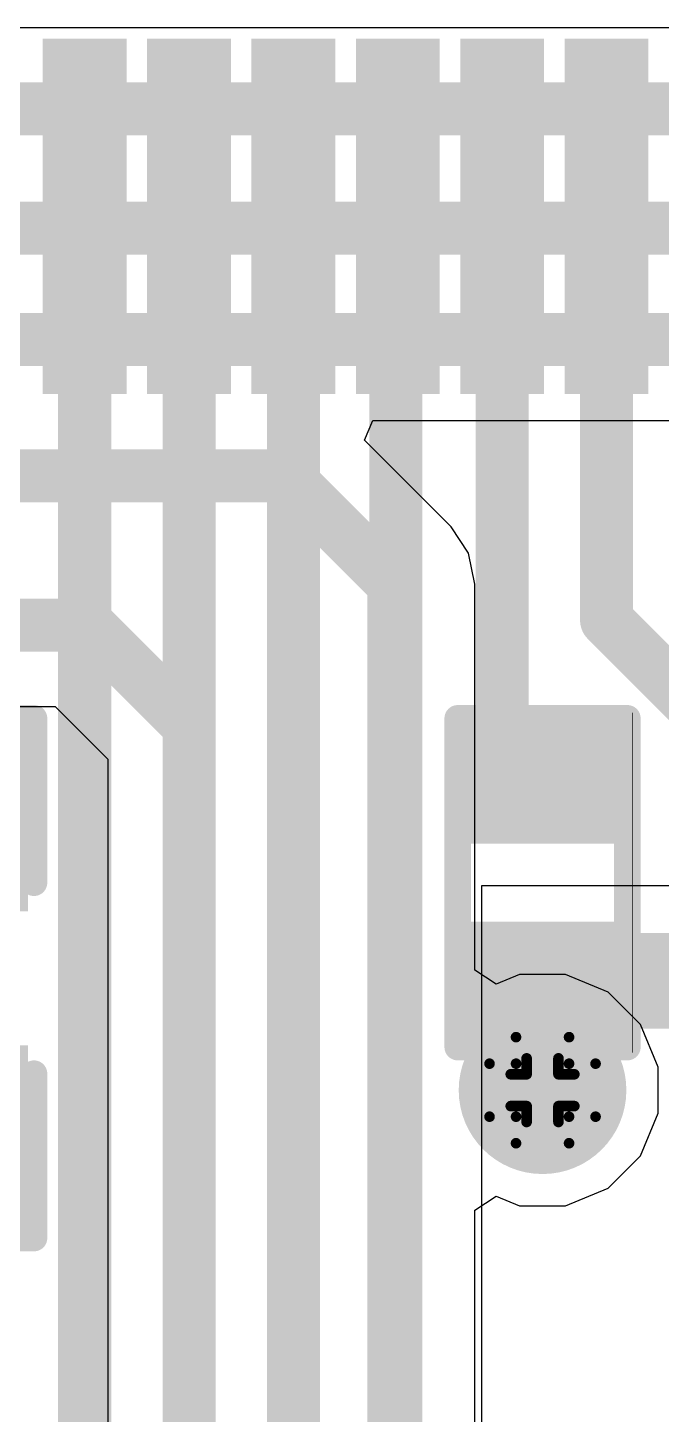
# Model space of a CAD drawing. Header units: inches. Extents: x -4 to 5258, y -4 to 5281.
# Drawn here: x 63.62 to 66.66, y 61.38 to 68.02 of the extents above; entities that cross this region are included whole.
import ezdxf

# ---------------------------------------------------------------- set-up
doc = ezdxf.new("R2010")
doc.units = ezdxf.units.IN
for name, color, linetype in [('Bottom Layer', 5, 'Continuous'), ('Bottom Solder', 6, 'Continuous'), ('Drill Drawing', 1, 'Continuous'), ('Layer 1', 16, 'Continuous'), ('Layer 2', 76, 'Continuous'), ('Top Layer', 1, 'Continuous'), ('Top Overlay', 2, 'Continuous'), ('Top Paste', 8, 'Continuous'), ('Top Solder', 216, 'Continuous'), ('Via Holes', 16, 'Continuous')]:
    doc.layers.add(name, color=color, linetype=linetype)

# ---------------------------------------------------------------- blocks, each defined once
blk = doc.blocks.new('HTSSOP_38_EP_4_4___4')
at = {"layer": 'Top Layer'}
for points in [[(-2, 1.1501), (-2, 0.8501), (-3.6, 0.8501), (-3.6, 1.1501)], [(-2, 0.65), (-2, 0.35), (-3.6, 0.35), (-3.6, 0.65)], [(-2, 0.1501), (-2, -0.1499), (-3.6, -0.1499), (-3.6, 0.1501)], [(-2, -0.35), (-2, -0.65), (-3.6, -0.65), (-3.6, -0.35)], [(-2, -0.8499), (-2, -1.1499), (-3.6, -1.1499), (-3.6, -0.8499)], [(-2, -1.35), (-2, -1.65), (-3.6, -1.65), (-3.6, -1.35)]]:
    blk.add_hatch(color=1, dxfattribs=at).paths.add_polyline_path(points)
at = {"layer": 'Top Paste'}
for points in [[(-2, 1.1501), (-2, 0.8501), (-3.6, 0.8501), (-3.6, 1.1501)], [(-2, 0.65), (-2, 0.35), (-3.6, 0.35), (-3.6, 0.65)], [(-2, 0.1501), (-2, -0.1499), (-3.6, -0.1499), (-3.6, 0.1501)], [(-2, -0.35), (-2, -0.65), (-3.6, -0.65), (-3.6, -0.35)], [(-2, -0.8499), (-2, -1.1499), (-3.6, -1.1499), (-3.6, -0.8499)], [(-2, -1.35), (-2, -1.65), (-3.6, -1.65), (-3.6, -1.35)]]:
    blk.add_hatch(color=8, dxfattribs=at).paths.add_polyline_path(points)
at = {"layer": 'Top Solder'}
for points in [[(-1.9492, 1.2009), (-1.9492, 0.7993), (-3.6508, 0.7993), (-3.6508, 1.2009)], [(-1.9492, 0.7008), (-1.9492, 0.2992), (-3.6508, 0.2992), (-3.6508, 0.7008)], [(-1.9492, 0.2009), (-1.9492, -0.2007), (-3.6508, -0.2007), (-3.6508, 0.2009)], [(-1.9492, -0.2992), (-1.9492, -0.7008), (-3.6508, -0.7008), (-3.6508, -0.2992)], [(-1.9492, -0.7991), (-1.9492, -1.2007), (-3.6508, -1.2007), (-3.6508, -0.7991)], [(-1.9492, -1.2992), (-1.9492, -1.7008), (-3.6508, -1.7008), (-3.6508, -1.2992)]]:
    blk.add_hatch(color=216, dxfattribs=at).paths.add_polyline_path(points)
blk = doc.blocks.new('R___0402_50')
at = {"layer": 'Top Layer'}
for points in [[(-0.6985, -0.3175), (-0.6985, 0.3175), (-0.2413, 0.3175), (-0.2413, -0.3175)], [(0.2413, -0.3175), (0.2413, 0.3175), (0.6985, 0.3175), (0.6985, -0.3175)]]:
    blk.add_hatch(color=1, dxfattribs=at).paths.add_polyline_path(points)
at = {"layer": 'Top Paste'}
for points in [[(-0.6985, -0.3175), (-0.6985, 0.3175), (-0.2413, 0.3175), (-0.2413, -0.3175)], [(0.2413, -0.3175), (0.2413, 0.3175), (0.6985, 0.3175), (0.6985, -0.3175)]]:
    blk.add_hatch(color=8, dxfattribs=at).paths.add_polyline_path(points)
at = {"layer": 'Top Solder'}
for points in [[(-0.7535, -0.3725), (-0.7535, 0.3725), (-0.1863, 0.3725), (-0.1863, -0.3725)], [(0.1863, -0.3725), (0.1863, 0.3725), (0.7535, 0.3725), (0.7535, -0.3725)]]:
    blk.add_hatch(color=216, dxfattribs=at).paths.add_polyline_path(points)
at = {"layer": 'Top Overlay'}
for points in [[(-0.7874, 0.4064, 0.127, 0.127, 0), (-0.7874, -0.4064, 0.127, 0.127, 0)], [(-0.7874, 0.4064, 0.127, 0.127, 0), (0.7874, 0.4064, 0.127, 0.127, 0)], [(0.7874, 0.4064, 0.127, 0.127, 0), (0.7874, -0.4064, 0.127, 0.127, 0)], [(-0.7874, -0.4064, 0.127, 0.127, 0), (0.7874, -0.4064, 0.127, 0.127, 0)], [(-0.8128, -0.4318, 0.00323, 0.00323, 0), (0.8128, -0.4318, 0.00323, 0.00323, 0)]]:
    blk.add_lwpolyline(points, format="xyseb", dxfattribs=at)
for points in [[(-0.8191, 0.4064, 0.0635, 0.0635, 1), (-0.7556, 0.4064, 0.0635, 0.0635, 1)], [(-0.8191, 0.4064, 0.0635, 0.0635, 1), (-0.7556, 0.4064, 0.0635, 0.0635, 1)], [(0.7556, 0.4064, 0.0635, 0.0635, 1), (0.8191, 0.4064, 0.0635, 0.0635, 1)], [(0.7556, 0.4064, 0.0635, 0.0635, 1), (0.8191, 0.4064, 0.0635, 0.0635, 1)], [(-0.8191, -0.4064, 0.0635, 0.0635, 1), (-0.7556, -0.4064, 0.0635, 0.0635, 1)], [(-0.8191, -0.4064, 0.0635, 0.0635, 1), (-0.7556, -0.4064, 0.0635, 0.0635, 1)], [(0.7556, -0.4064, 0.0635, 0.0635, 1), (0.8191, -0.4064, 0.0635, 0.0635, 1)], [(0.7556, -0.4064, 0.0635, 0.0635, 1), (0.8191, -0.4064, 0.0635, 0.0635, 1)], [(-0.8136, -0.4318, 0.00161, 0.00161, 1), (-0.812, -0.4318, 0.00161, 0.00161, 1)], [(0.812, -0.4318, 0.00161, 0.00161, 1), (0.8136, -0.4318, 0.00161, 0.00161, 1)]]:
    blk.add_lwpolyline(points, format="xyseb", close=True, dxfattribs=at)
blk = doc.blocks.new('C___0603_236')
at = {"layer": 'Top Layer'}
for points in [[(-0.381, 0.4445), (-0.381, -0.4445), (-1.143, -0.4445), (-1.143, 0.4445)], [(1.143, 0.4445), (1.143, -0.4445), (0.381, -0.4445), (0.381, 0.4445)]]:
    blk.add_hatch(color=1, dxfattribs=at).paths.add_polyline_path(points)
at = {"layer": 'Top Paste'}
for points in [[(-0.381, 0.4445), (-0.381, -0.4445), (-1.143, -0.4445), (-1.143, 0.4445)], [(1.143, 0.4445), (1.143, -0.4445), (0.381, -0.4445), (0.381, 0.4445)]]:
    blk.add_hatch(color=8, dxfattribs=at).paths.add_polyline_path(points)
at = {"layer": 'Top Solder'}
for points in [[(-0.321, 0.5045), (-0.321, -0.5045), (-1.203, -0.5045), (-1.203, 0.5045)], [(1.203, 0.5045), (1.203, -0.5045), (0.321, -0.5045), (0.321, 0.5045)]]:
    blk.add_hatch(color=216, dxfattribs=at).paths.add_polyline_path(points)
at = {"layer": 'Top Overlay'}
for points in [[(-1.2446, 0.5334, 0.127, 0.127, 0), (-1.2446, -0.5334, 0.127, 0.127, 0)], [(-0.4572, 0.5334, 0.127, 0.127, 0), (-1.2446, 0.5334, 0.127, 0.127, 0)], [(0.4572, 0.5334, 0.127, 0.127, 0), (1.2446, 0.5334, 0.127, 0.127, 0)], [(1.2446, 0.5334, 0.127, 0.127, 0), (1.2446, -0.5334, 0.127, 0.127, 0)], [(-1.2446, -0.5334, 0.127, 0.127, 0), (-0.4572, -0.5334, 0.127, 0.127, 0)], [(0.4572, -0.5334, 0.127, 0.127, 0), (1.2446, -0.5334, 0.127, 0.127, 0)]]:
    blk.add_lwpolyline(points, format="xyseb", dxfattribs=at)
for points in [[(-1.2764, 0.5334, 0.0635, 0.0635, 1), (-1.2128, 0.5334, 0.0635, 0.0635, 1)], [(-1.2764, 0.5334, 0.0635, 0.0635, 1), (-1.2128, 0.5334, 0.0635, 0.0635, 1)], [(-0.4889, 0.5334, 0.0635, 0.0635, 1), (-0.4254, 0.5334, 0.0635, 0.0635, 1)], [(0.4255, 0.5334, 0.0635, 0.0635, 1), (0.489, 0.5334, 0.0635, 0.0635, 1)], [(1.2129, 0.5334, 0.0635, 0.0635, 1), (1.2764, 0.5334, 0.0635, 0.0635, 1)], [(1.2129, 0.5334, 0.0635, 0.0635, 1), (1.2764, 0.5334, 0.0635, 0.0635, 1)], [(-1.2764, -0.5334, 0.0635, 0.0635, 1), (-1.2128, -0.5334, 0.0635, 0.0635, 1)], [(-1.2764, -0.5334, 0.0635, 0.0635, 1), (-1.2128, -0.5334, 0.0635, 0.0635, 1)], [(-0.4889, -0.5334, 0.0635, 0.0635, 1), (-0.4254, -0.5334, 0.0635, 0.0635, 1)], [(0.4255, -0.5334, 0.0635, 0.0635, 1), (0.489, -0.5334, 0.0635, 0.0635, 1)], [(1.2129, -0.5334, 0.0635, 0.0635, 1), (1.2764, -0.5334, 0.0635, 0.0635, 1)], [(1.2129, -0.5334, 0.0635, 0.0635, 1), (1.2764, -0.5334, 0.0635, 0.0635, 1)]]:
    blk.add_lwpolyline(points, format="xyseb", close=True, dxfattribs=at)

msp = doc.modelspace()

# ---------------------------------------------------------------- hatches: boundary and pattern name
at = {"layer": 'Bottom Layer'}
h = msp.add_hatch(color=5, dxfattribs=at)
edge = h.paths.add_edge_path()
edge.add_arc((66.0879, 62.9291), 0.3, 0, 360)
at = {"layer": 'Bottom Solder'}
h = msp.add_hatch(color=6, dxfattribs=at)
edge = h.paths.add_edge_path()
edge.add_arc((66.0879, 62.9291), 0.4016, 0, 360)
at = {"layer": 'Layer 1'}
h = msp.add_hatch(color=16, dxfattribs=at)
edge = h.paths.add_edge_path()
edge.add_arc((66.0879, 62.9291), 0.3, 0, 360)
at = {"layer": 'Layer 2'}
h = msp.add_hatch(color=76, dxfattribs=at)
edge = h.paths.add_edge_path()
edge.add_arc((66.0879, 62.9291), 0.3, 0, 360)
at = {"layer": 'Top Layer'}
for points in [[(66.0879, 63.2242), (67.5429, 63.2242), (67.5429, 63.6814), (66.0879, 63.6814)], [(66.3886, 63.4539), (65.7865, 63.4539), (65.7865, 62.9291), (66.3886, 62.9291)]]:
    msp.add_hatch(color=1, dxfattribs=at).paths.add_polyline_path(points)
h = msp.add_hatch(color=1, dxfattribs=at)
edge = h.paths.add_edge_path()
edge.add_arc((66.0879, 62.9291), 0.3, 0, 360)
at = {"layer": 'Top Solder'}
h = msp.add_hatch(color=216, dxfattribs=at)
edge = h.paths.add_edge_path()
edge.add_arc((66.0879, 62.9291), 0.4016, 0, 360)
at = {"layer": 'Via Holes'}
h = msp.add_hatch(color=7, dxfattribs=at)
edge = h.paths.add_edge_path()
edge.add_arc((66.0879, 62.9291), 0.15, 0, 360)

# ---------------------------------------------------------------- linework, layer by layer
at = {"layer": 'Drill Drawing'}
for points in [[(65.9609, 63.0561, 0.0508, 0.0508, 0), (65.9609, 63.1831, 0.0508, 0.0508, 0)], [(65.9609, 63.1831, 0.0508, 0.0508, 0), (66.2149, 63.1831, 0.0508, 0.0508, 0)], [(66.2149, 63.0561, 0.0508, 0.0508, 0), (66.2149, 63.1831, 0.0508, 0.0508, 0)], [(66.0117, 63.0053, 0.0508, 0.0508, 0), (66.0117, 63.0815, 0.0508, 0.0508, 0)], [(66.0117, 63.0815, 0.0508, 0.0508, 0), (66.1641, 63.0815, 0.0508, 0.0508, 0)], [(66.1641, 63.0053, 0.0508, 0.0508, 0), (66.1641, 63.0815, 0.0508, 0.0508, 0)], [(65.8339, 62.8021, 0.0508, 0.0508, 0), (65.8339, 63.0561, 0.0508, 0.0508, 0)], [(65.8339, 63.0561, 0.0508, 0.0508, 0), (65.9609, 63.0561, 0.0508, 0.0508, 0)], [(65.9355, 62.8529, 0.0508, 0.0508, 0), (65.9355, 63.0053, 0.0508, 0.0508, 0)], [(65.9355, 63.0053, 0.0508, 0.0508, 0), (66.0117, 63.0053, 0.0508, 0.0508, 0)], [(66.1641, 63.0053, 0.0508, 0.0508, 0), (66.2403, 63.0053, 0.0508, 0.0508, 0)], [(66.2149, 63.0561, 0.0508, 0.0508, 0), (66.3419, 63.0561, 0.0508, 0.0508, 0)], [(66.2403, 62.8529, 0.0508, 0.0508, 0), (66.2403, 63.0053, 0.0508, 0.0508, 0)], [(66.3419, 62.8021, 0.0508, 0.0508, 0), (66.3419, 63.0561, 0.0508, 0.0508, 0)], [(65.8339, 62.8021, 0.0508, 0.0508, 0), (65.9609, 62.8021, 0.0508, 0.0508, 0)], [(65.9355, 62.8529, 0.0508, 0.0508, 0), (66.0117, 62.8529, 0.0508, 0.0508, 0)], [(65.9609, 62.6751, 0.0508, 0.0508, 0), (65.9609, 62.8021, 0.0508, 0.0508, 0)], [(66.0117, 62.7767, 0.0508, 0.0508, 0), (66.0117, 62.8529, 0.0508, 0.0508, 0)], [(66.1641, 62.8529, 0.0508, 0.0508, 0), (66.2403, 62.8529, 0.0508, 0.0508, 0)], [(66.1641, 62.7767, 0.0508, 0.0508, 0), (66.1641, 62.8529, 0.0508, 0.0508, 0)], [(66.2149, 62.8021, 0.0508, 0.0508, 0), (66.3419, 62.8021, 0.0508, 0.0508, 0)], [(66.2149, 62.6751, 0.0508, 0.0508, 0), (66.2149, 62.8021, 0.0508, 0.0508, 0)], [(66.0117, 62.7767, 0.0508, 0.0508, 0), (66.1641, 62.7767, 0.0508, 0.0508, 0)], [(65.9609, 62.6751, 0.0508, 0.0508, 0), (66.2149, 62.6751, 0.0508, 0.0508, 0)]]:
    msp.add_lwpolyline(points, format="xyseb", dxfattribs=at)
for points in [[(65.9482, 63.1831, 0.0254, 0.0254, 1), (65.9736, 63.1831, 0.0254, 0.0254, 1)], [(65.9482, 63.1831, 0.0254, 0.0254, 1), (65.9736, 63.1831, 0.0254, 0.0254, 1)], [(66.2022, 63.1831, 0.0254, 0.0254, 1), (66.2276, 63.1831, 0.0254, 0.0254, 1)], [(66.2022, 63.1831, 0.0254, 0.0254, 1), (66.2276, 63.1831, 0.0254, 0.0254, 1)], [(65.999, 63.0815, 0.0254, 0.0254, 1), (66.0244, 63.0815, 0.0254, 0.0254, 1)], [(65.999, 63.0815, 0.0254, 0.0254, 1), (66.0244, 63.0815, 0.0254, 0.0254, 1)], [(66.1514, 63.0815, 0.0254, 0.0254, 1), (66.1768, 63.0815, 0.0254, 0.0254, 1)], [(66.1514, 63.0815, 0.0254, 0.0254, 1), (66.1768, 63.0815, 0.0254, 0.0254, 1)], [(65.8212, 63.0561, 0.0254, 0.0254, 1), (65.8466, 63.0561, 0.0254, 0.0254, 1)], [(65.8212, 63.0561, 0.0254, 0.0254, 1), (65.8466, 63.0561, 0.0254, 0.0254, 1)], [(65.9228, 63.0053, 0.0254, 0.0254, 1), (65.9482, 63.0053, 0.0254, 0.0254, 1)], [(65.9228, 63.0053, 0.0254, 0.0254, 1), (65.9482, 63.0053, 0.0254, 0.0254, 1)], [(65.9482, 63.0561, 0.0254, 0.0254, 1), (65.9736, 63.0561, 0.0254, 0.0254, 1)], [(65.9482, 63.0561, 0.0254, 0.0254, 1), (65.9736, 63.0561, 0.0254, 0.0254, 1)], [(65.999, 63.0053, 0.0254, 0.0254, 1), (66.0244, 63.0053, 0.0254, 0.0254, 1)], [(65.999, 63.0053, 0.0254, 0.0254, 1), (66.0244, 63.0053, 0.0254, 0.0254, 1)], [(66.1514, 63.0053, 0.0254, 0.0254, 1), (66.1768, 63.0053, 0.0254, 0.0254, 1)], [(66.1514, 63.0053, 0.0254, 0.0254, 1), (66.1768, 63.0053, 0.0254, 0.0254, 1)], [(66.2022, 63.0561, 0.0254, 0.0254, 1), (66.2276, 63.0561, 0.0254, 0.0254, 1)], [(66.2022, 63.0561, 0.0254, 0.0254, 1), (66.2276, 63.0561, 0.0254, 0.0254, 1)], [(66.2276, 63.0053, 0.0254, 0.0254, 1), (66.253, 63.0053, 0.0254, 0.0254, 1)], [(66.2276, 63.0053, 0.0254, 0.0254, 1), (66.253, 63.0053, 0.0254, 0.0254, 1)], [(66.3292, 63.0561, 0.0254, 0.0254, 1), (66.3546, 63.0561, 0.0254, 0.0254, 1)], [(66.3292, 63.0561, 0.0254, 0.0254, 1), (66.3546, 63.0561, 0.0254, 0.0254, 1)], [(65.8212, 62.8021, 0.0254, 0.0254, 1), (65.8466, 62.8021, 0.0254, 0.0254, 1)], [(65.8212, 62.8021, 0.0254, 0.0254, 1), (65.8466, 62.8021, 0.0254, 0.0254, 1)], [(65.9228, 62.8529, 0.0254, 0.0254, 1), (65.9482, 62.8529, 0.0254, 0.0254, 1)], [(65.9228, 62.8529, 0.0254, 0.0254, 1), (65.9482, 62.8529, 0.0254, 0.0254, 1)], [(65.9482, 62.8021, 0.0254, 0.0254, 1), (65.9736, 62.8021, 0.0254, 0.0254, 1)], [(65.9482, 62.8021, 0.0254, 0.0254, 1), (65.9736, 62.8021, 0.0254, 0.0254, 1)], [(65.999, 62.8529, 0.0254, 0.0254, 1), (66.0244, 62.8529, 0.0254, 0.0254, 1)], [(65.999, 62.8529, 0.0254, 0.0254, 1), (66.0244, 62.8529, 0.0254, 0.0254, 1)], [(66.1514, 62.8529, 0.0254, 0.0254, 1), (66.1768, 62.8529, 0.0254, 0.0254, 1)], [(66.1514, 62.8529, 0.0254, 0.0254, 1), (66.1768, 62.8529, 0.0254, 0.0254, 1)], [(66.2022, 62.8021, 0.0254, 0.0254, 1), (66.2276, 62.8021, 0.0254, 0.0254, 1)], [(66.2022, 62.8021, 0.0254, 0.0254, 1), (66.2276, 62.8021, 0.0254, 0.0254, 1)], [(66.2276, 62.8529, 0.0254, 0.0254, 1), (66.253, 62.8529, 0.0254, 0.0254, 1)], [(66.2276, 62.8529, 0.0254, 0.0254, 1), (66.253, 62.8529, 0.0254, 0.0254, 1)], [(66.3292, 62.8021, 0.0254, 0.0254, 1), (66.3546, 62.8021, 0.0254, 0.0254, 1)], [(66.3292, 62.8021, 0.0254, 0.0254, 1), (66.3546, 62.8021, 0.0254, 0.0254, 1)], [(65.999, 62.7767, 0.0254, 0.0254, 1), (66.0244, 62.7767, 0.0254, 0.0254, 1)], [(65.999, 62.7767, 0.0254, 0.0254, 1), (66.0244, 62.7767, 0.0254, 0.0254, 1)], [(66.1514, 62.7767, 0.0254, 0.0254, 1), (66.1768, 62.7767, 0.0254, 0.0254, 1)], [(66.1514, 62.7767, 0.0254, 0.0254, 1), (66.1768, 62.7767, 0.0254, 0.0254, 1)], [(65.9482, 62.6751, 0.0254, 0.0254, 1), (65.9736, 62.6751, 0.0254, 0.0254, 1)], [(65.9482, 62.6751, 0.0254, 0.0254, 1), (65.9736, 62.6751, 0.0254, 0.0254, 1)], [(66.2022, 62.6751, 0.0254, 0.0254, 1), (66.2276, 62.6751, 0.0254, 0.0254, 1)], [(66.2022, 62.6751, 0.0254, 0.0254, 1), (66.2276, 62.6751, 0.0254, 0.0254, 1)]]:
    msp.add_lwpolyline(points, format="xyseb", close=True, dxfattribs=at)
at = {"layer": 'Layer 2'}
for p, q in [((98.6958, 68.0176), (29.9272, 68.0176)), ((65.2357, 66.0419), (65.2746, 66.1358)), ((65.2746, 66.1358), (100.1775, 66.1358)), ((65.6497, 65.6279), (65.2357, 66.0419)), ((65.734, 65.5019), (65.6497, 65.6279)), ((65.7635, 65.3532), (65.734, 65.5019)), ((65.7635, 63.5043), (65.7635, 65.3532)), ((32.0401, 64.7672), (63.753, 64.7672)), ((63.753, 64.7672), (64.0061, 64.5141)), ((64.0061, 64.5141), (64.0061, 57.5467)), ((65.8651, 63.4364), (65.7635, 63.5043)), ((65.9777, 63.4831), (65.8651, 63.4364)), ((66.1981, 63.4831), (65.9777, 63.4831)), ((66.4017, 63.3987), (66.1981, 63.4831)), ((66.5576, 63.2429), (66.4017, 63.3987)), ((66.6419, 63.0393), (66.5576, 63.2429)), ((66.6419, 62.8189), (66.6419, 63.0393)), ((66.5576, 62.6153), (66.6419, 62.8189)), ((66.4017, 62.4594), (66.5576, 62.6153)), ((66.1981, 62.3751), (66.4017, 62.4594)), ((65.7635, 62.3538), (65.8651, 62.4217)), ((65.8651, 62.4217), (65.9777, 62.3751)), ((65.9777, 62.3751), (66.1981, 62.3751)), ((65.7635, 57.5467), (65.7635, 62.3538))]:
    msp.add_line(p, q, dxfattribs=at)
for points in [[(29.9272, 67.6292, 0.254, 0.254, 0), (98.8567, 67.6292, 0.254, 0.254, 0)], [(30.231, 67.0577, 0.254, 0.254, 0), (99.6444, 67.0577, 0.254, 0.254, 0)], [(30.6359, 66.5243, 0.254, 0.254, 0), (100.3384, 66.5243, 0.254, 0.254, 0)], [(32.1389, 65.8708, 0.254, 0.254, 0), (64.8575, 65.8708, 0.254, 0.254, 0)], [(64.8575, 65.8708, 0.254, 0.254, 0), (65.3751, 65.3532, 0.254, 0.254, 0)], [(65.3751, 57.1517, 0.254, 0.254, 0), (65.3751, 65.3532, 0.254, 0.254, 0)], [(31.645, 65.1557, 0.254, 0.254, 0), (63.9139, 65.1557, 0.254, 0.254, 0)], [(63.9139, 65.1557, 0.254, 0.254, 0), (64.3946, 64.675, 0.254, 0.254, 0)], [(64.3946, 57.1517, 0.254, 0.254, 0), (64.3946, 64.675, 0.254, 0.254, 0)]]:
    msp.add_lwpolyline(points, format="xyseb", dxfattribs=at)
for points in [[(64.794, 65.8708, 0.127, 0.127, 1), (64.921, 65.8708, 0.127, 0.127, 1)], [(64.794, 65.8708, 0.127, 0.127, 1), (64.921, 65.8708, 0.127, 0.127, 1)], [(65.3116, 65.3532, 0.127, 0.127, 1), (65.4386, 65.3532, 0.127, 0.127, 1)], [(65.3116, 65.3532, 0.127, 0.127, 1), (65.4386, 65.3532, 0.127, 0.127, 1)], [(63.8504, 65.1557, 0.127, 0.127, 1), (63.9774, 65.1557, 0.127, 0.127, 1)], [(63.8504, 65.1557, 0.127, 0.127, 1), (63.9774, 65.1557, 0.127, 0.127, 1)], [(64.3311, 64.675, 0.127, 0.127, 1), (64.4581, 64.675, 0.127, 0.127, 1)], [(64.3311, 64.675, 0.127, 0.127, 1), (64.4581, 64.675, 0.127, 0.127, 1)]]:
    msp.add_lwpolyline(points, format="xyseb", close=True, dxfattribs=at)
at = {"layer": 'Top Layer'}
for p, q in [((65.7972, 57.513), (65.7972, 63.91)), ((65.7972, 63.91), (67.6321, 63.91))]:
    msp.add_line(p, q, dxfattribs=at)
for points in [[(63.8945, 58.7062, 0.254, 0.254, 0), (63.8945, 67.1144, 0.254, 0.254, 0)], [(64.3946, 58.4093, 0.254, 0.254, 0), (64.3946, 67.1144, 0.254, 0.254, 0)], [(64.8945, 57.6515, 0.254, 0.254, 0), (64.8945, 67.1144, 0.254, 0.254, 0)], [(65.3848, 67.1047, 0.254, 0.254, 0), (65.3946, 67.1144, 0.254, 0.254, 0)], [(65.3848, 57.1614, 0.254, 0.254, 0), (65.3848, 67.1047, 0.254, 0.254, 0)], [(65.8944, 64.3926, 0.254, 0.254, 0), (65.8944, 67.1144, 0.254, 0.254, 0)], [(66.3946, 65.1803, 0.254, 0.254, 0), (66.3946, 67.1144, 0.254, 0.254, 0)], [(66.3946, 65.1803, 0.254, 0.254, 0), (67.0349, 64.54, 0.254, 0.254, 0)], [(66.0879, 62.9291, 0.381, 0.381, 0), (66.0879, 63.4528, 0.381, 0.381, 0)], [(66.0879, 63.4528, 0.2032, 0.2032, 0), (66.089, 63.4539, 0.2032, 0.2032, 0)]]:
    msp.add_lwpolyline(points, format="xyseb", dxfattribs=at)
for points in [[(63.831, 67.1144, 0.127, 0.127, 1), (63.958, 67.1144, 0.127, 0.127, 1)], [(64.3311, 67.1144, 0.127, 0.127, 1), (64.4581, 67.1144, 0.127, 0.127, 1)], [(64.831, 67.1144, 0.127, 0.127, 1), (64.958, 67.1144, 0.127, 0.127, 1)], [(65.3213, 67.1047, 0.127, 0.127, 1), (65.4483, 67.1047, 0.127, 0.127, 1)], [(65.3213, 67.1047, 0.127, 0.127, 1), (65.4483, 67.1047, 0.127, 0.127, 1)], [(65.3311, 67.1144, 0.127, 0.127, 1), (65.4581, 67.1144, 0.127, 0.127, 1)], [(65.8309, 67.1144, 0.127, 0.127, 1), (65.9579, 67.1144, 0.127, 0.127, 1)], [(66.3311, 67.1144, 0.127, 0.127, 1), (66.4581, 67.1144, 0.127, 0.127, 1)], [(66.3311, 65.1803, 0.127, 0.127, 1), (66.4581, 65.1803, 0.127, 0.127, 1)], [(66.3311, 65.1803, 0.127, 0.127, 1), (66.4581, 65.1803, 0.127, 0.127, 1)], [(65.8309, 64.3926, 0.127, 0.127, 1), (65.9579, 64.3926, 0.127, 0.127, 1)], [(65.9927, 63.4528, 0.1905, 0.1905, 1), (66.1832, 63.4528, 0.1905, 0.1905, 1)], [(66.0371, 63.4528, 0.1016, 0.1016, 1), (66.1387, 63.4528, 0.1016, 0.1016, 1)], [(66.0382, 63.4539, 0.1016, 0.1016, 1), (66.1398, 63.4539, 0.1016, 0.1016, 1)], [(65.9927, 62.9291, 0.1905, 0.1905, 1), (66.1832, 62.9291, 0.1905, 0.1905, 1)]]:
    msp.add_lwpolyline(points, format="xyseb", close=True, dxfattribs=at)

# ---------------------------------------------------------------- block references
at = {"rotation": 90}
for name, p in [('HTSSOP_38_EP_4_4___4', (64.8946, 69.9144)), ('C___0603_236', (63.1185, 63.4654)), ('R___0402_50', (66.0879, 63.9227))]:
    msp.add_blockref(name, p, dxfattribs=at)

doc.saveas('drawing.dxf')
